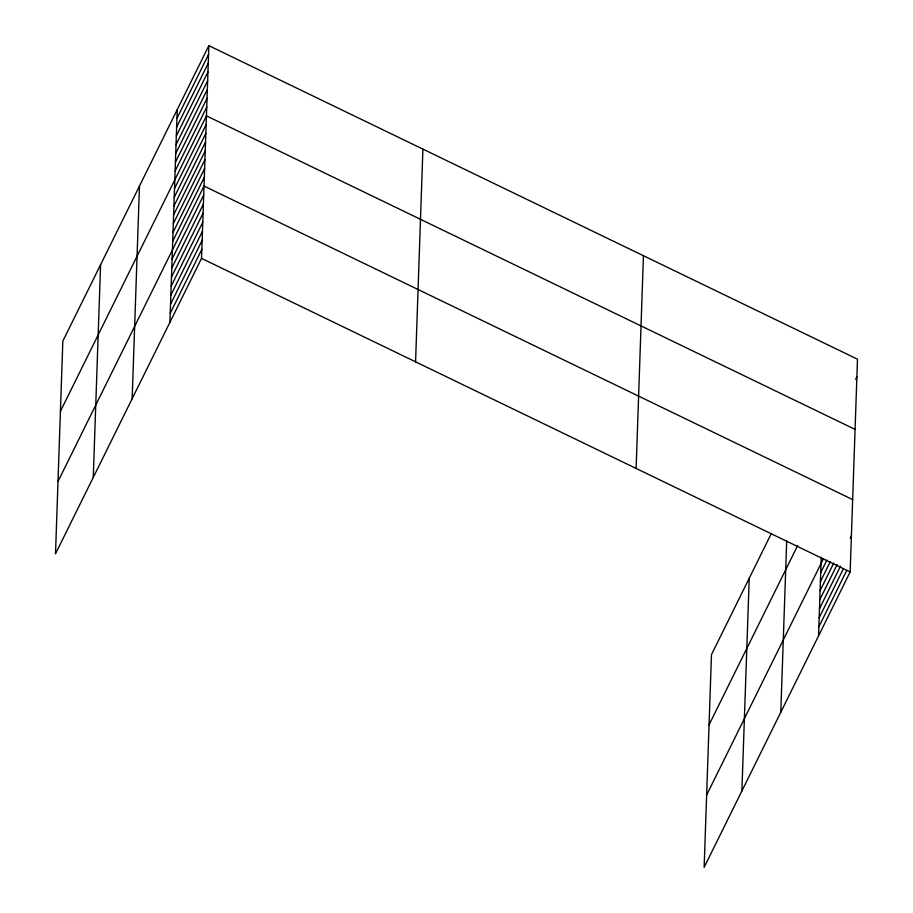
<?xml version="1.0" encoding="UTF-8"?>
<svg xmlns="http://www.w3.org/2000/svg" width="913" height="913" viewBox="0 0 913 913"><rect width="100%" height="100%" fill="white"/><g stroke="black" fill="none" stroke-linecap="round" stroke-linejoin="round"><path stroke-width="1.37" d="M93.263 477.431L100.59 264.713M132.157 398.73L139.484 186.012M169.909 322.346L177.236 109.628M208.86 45.65L62.837 341.097L55.51 553.814L201.522 258.368L208.86 45.65L857.49 359.186L850.163 571.903L704.14 867.35L711.478 654.632L771.188 533.82M415.575 361.833L422.902 149.116M636.11 468.437L643.448 255.72M741.892 790.966L749.231 578.249M780.786 712.266L786.698 540.918M818.539 635.882L821.244 557.295M176.939 118.405L208.552 54.426M176.631 127.181L208.255 63.202M176.335 135.957L207.947 71.979M176.026 144.722L207.65 80.743M175.73 153.498L207.342 89.52M175.422 162.274L207.046 98.296M175.125 171.051L206.737 107.072M60.418 411.295L206.441 115.848L855.07 429.384M174.52 188.603L206.133 124.625M174.212 197.379L205.836 133.401M173.915 206.144L205.528 142.166M173.607 214.92L205.231 150.942M173.31 223.696L204.923 159.718M173.002 232.473L204.626 168.494M172.705 241.249L204.318 177.27M57.998 481.482L204.021 186.047L852.651 499.582M172.089 259.064L203.702 195.085M171.77 268.102L203.394 204.124M171.461 277.141L203.085 213.163M171.153 286.18L202.777 222.201M170.845 295.219L202.458 231.24M170.526 304.269L202.15 240.29M170.217 313.307L201.841 249.329M855.652 379.249L856.885 376.738M709.059 724.831L797.654 545.563M706.639 795.029L823.515 558.539M820.719 572.599L826.927 560.057M820.41 581.638L830.328 561.575M820.102 590.677L833.74 563.081M819.783 599.727L837.141 564.599M850.163 538.248L851.407 535.748M819.475 608.766L840.553 566.106M819.166 617.804L843.338 568.879M818.847 626.843L846.75 570.397M201.522 258.368L850.163 571.903"/></g></svg>
